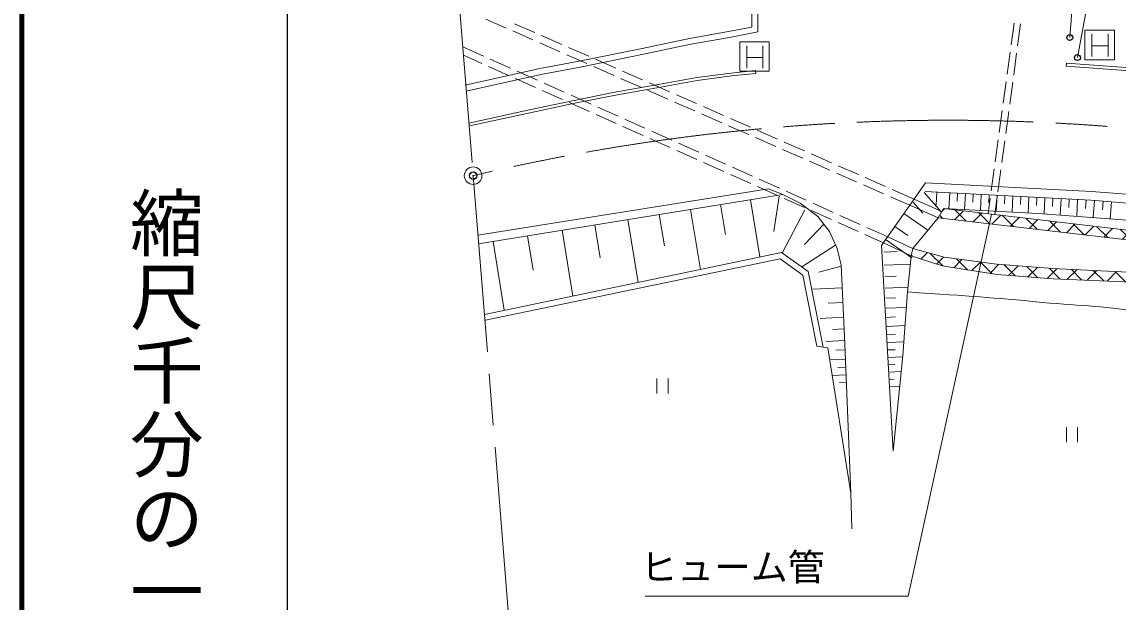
# Model space of a CAD drawing. Units: millimetres at full size, sheet at 1:1000; details may follow other scales. Extents: x 40000 to 680000, y 20000 to 380000.
# Drawn here: x 40000 to 114430, y 262759 to 302153 of the extents above; entities that cross this region are included whole.
import ezdxf
from ezdxf.enums import TextEntityAlignment as Align

# ---------------------------------------------------------------- set-up
doc = ezdxf.new("R2010")
doc.units = ezdxf.units.MM
doc.header["$LTSCALE"] = 1000
doc.header["$PDMODE"] = 32
doc.header["$PDSIZE"] = 500
doc.linetypes.add('CHAIN', pattern=[18.5, 12, -1.5, 3.5, -1.5])
for name, color, linetype, lineweight in [('M-BGD', 7, 'Continuous', 13), ('M-BMK', 2, 'CHAIN', 13), ('M-BMK-SRVR', 3, 'Continuous', 13), ('M-STR-HTXT', 7, 'Continuous', 13), ('M-STR-STRC', 7, 'Continuous', 13), ('M-TTL', 2, 'Continuous', 140), ('M-TTL-BAND', 7, 'Continuous', 25)]:
    doc.layers.add(name, color=color, linetype=linetype, lineweight=lineweight)
doc.layers.add('M-OTRS', color=6, linetype='Continuous')
doc.styles.add('@ＭＳ ゴシック', font='')
doc.styles.add('ＭＳ ゴシック', font='')
doc.styles.get('@ＭＳ ゴシック').set_extended_font_data('@MS Gothic')
doc.styles.get('ＭＳ ゴシック').set_extended_font_data('MS Gothic')

msp = doc.modelspace()

# ---------------------------------------------------------------- hatches: boundary and pattern name
at = {"layer": 'M-BGD'}
h = msp.add_hatch(dxfattribs=at)
h.set_pattern_fill('USER', color=256, style=0, pattern_type=2)
h.set_pattern_definition([(45, (118525, 286955), (-707.107, 707.107), []), (135, (118525, 286955), (-707.107, -707.107), [])])
h.paths.add_polyline_path([(118525, 286955), (133177, 282562), (136190, 281958), (136396, 282514), (133364, 283123), (119483, 287493), (106059, 289082), (105612, 289135), (102572, 289495), (102456, 289289), (102432, 289246), (102209, 288851)])
h = msp.add_hatch(dxfattribs=at)
h.set_pattern_fill('USER', color=256, style=0, pattern_type=2)
h.set_pattern_definition([(45, (116399, 284443), (-707.107, 707.107), []), (135, (116399, 284443), (-707.107, -707.107), [])])
h.paths.add_polyline_path([(116399, 284443), (120558, 283018), (125419, 281569), (131564, 280354), (132078, 280868), (125746, 282177), (119974, 283813), (116539, 285098), (109972, 285402), (106187, 285705), (102611, 286173), (100495, 286774), (100381, 286265), (102495, 285588), (106210, 285004), (110019, 284700)])

# ---------------------------------------------------------------- linework, layer by layer
for p, q in [((72870, 301737), (71496, 302340)), ((74701, 300934), (73328, 301537)), ((74823, 301426), (73450, 302029)), ((107165, 300590), (107366, 302076)), ((107611, 300529), (107812, 302016)), ((76533, 300130), (75159, 300733)), ((76655, 300623), (75281, 301226)), ((71348, 299829), (69933, 300461)), ((78486, 299819), (77113, 300422)), ((106896, 298608), (107098, 300094)), ((107342, 298547), (107544, 300034)), ((71224, 299337), (69979, 299893)), ((73174, 299013), (71805, 299625)), ((78364, 299327), (76991, 299929)), ((80318, 299016), (78944, 299618)), ((110908, 299146), (110922, 299346)), ((73050, 298521), (71681, 299133)), ((75000, 298197), (73631, 298809)), ((80196, 298523), (78822, 299126)), ((82149, 298212), (80776, 298815)), ((89813, 298850), (89833, 298651)), ((74876, 297705), (73507, 298317)), ((76827, 297381), (75457, 297993)), ((82027, 297720), (80654, 298322)), ((83981, 297409), (82607, 298011)), ((106628, 296626), (106829, 298112)), ((107073, 296565), (107275, 298052)), ((76702, 296889), (75333, 297501)), ((78653, 296565), (77283, 297177)), ((83859, 296916), (82485, 297519)), ((85812, 296605), (84439, 297208)), ((78528, 296073), (77159, 296685)), ((80479, 295750), (79109, 296362)), ((85690, 296113), (84317, 296715)), ((87644, 295802), (86270, 296404)), ((80354, 295258), (78985, 295869)), ((82305, 294934), (80935, 295546)), ((87522, 295309), (86148, 295912)), ((89475, 294998), (88102, 295601)), ((106359, 294644), (106560, 296130)), ((106805, 294584), (107006, 296070)), ((82180, 294442), (80811, 295054)), ((89353, 294506), (87980, 295108)), ((91307, 294195), (89933, 294797)), ((84006, 293626), (82637, 294238)), ((84131, 294118), (82761, 294730)), ((91185, 293702), (89811, 294305)), ((106090, 292662), (106292, 294148)), ((106536, 292602), (106738, 294088)), ((85832, 292810), (84463, 293422)), ((85957, 293302), (84587, 293914)), ((93016, 292898), (91643, 293501)), ((93138, 293391), (91765, 293994)), ((87658, 291994), (86289, 292606)), ((87783, 292486), (86413, 293098)), ((94848, 292095), (93474, 292698)), ((94970, 292588), (93596, 293190)), ((89484, 291178), (88115, 291790)), ((89609, 291671), (88239, 292282)), ((96679, 291291), (95306, 291894)), ((96801, 291784), (95427, 292387)), ((105822, 290680), (106023, 292167)), ((106268, 290620), (106469, 292106)), ((91435, 290855), (90065, 291467)), ((98511, 290488), (97137, 291091)), ((98633, 290980), (97259, 291583)), ((98360, 286968), (101351, 291227)), ((91311, 290363), (89941, 290975)), ((91407, 290311), (91055, 287922)), ((93261, 290039), (91891, 290651)), ((100289, 289708), (98969, 290287)), ((100578, 290127), (99090, 290780)), ((101253, 290568), (102432, 289246)), ((102115, 290586), (102069, 289702)), ((102999, 290540), (102944, 289474)), ((103532, 290513), (103505, 289980)), ((104066, 290485), (104010, 289415)), ((104601, 290457), (104573, 289922)), ((105136, 290430), (105080, 289355)), ((105673, 290402), (105646, 289865)), ((106211, 290374), (106155, 289295)), ((106750, 290346), (106722, 289807)), ((107290, 290318), (107234, 289235)), ((107831, 290290), (107803, 289749)), ((87443, 289748), (87771, 287713)), ((89477, 290076), (90105, 286192)), ((93137, 289547), (91767, 290159)), ((95087, 289223), (93717, 289835)), ((102209, 288851), (100285, 289709)), ((100514, 289909), (101173, 289170)), ((102458, 289288), (100578, 290127)), ((105612, 289135), (105755, 290185)), ((106058, 289075), (106200, 290124)), ((108373, 290262), (108317, 289175)), ((108917, 290234), (108889, 289690)), ((109461, 290206), (109404, 289107)), ((110010, 290177), (109981, 289628)), ((110559, 290149), (110501, 289027)), ((111120, 290120), (111091, 289559)), ((111681, 290091), (111622, 288945)), ((112254, 290061), (112224, 289488)), ((112826, 290025), (112734, 288864)), ((113407, 289978), (113361, 289398)), ((113987, 289932), (113896, 288779)), ((83276, 289075), (83621, 286943)), ((85408, 289419), (86065, 285350)), ((93152, 289403), (91621, 286462)), ((94963, 288731), (93593, 289343)), ((96913, 288407), (95543, 289019)), ((99893, 289145), (101511, 288005)), ((78911, 288370), (79272, 286136)), ((81145, 288730), (81833, 284467)), ((94444, 288425), (93142, 287034)), ((96789, 287915), (95419, 288527)), ((98785, 287571), (97370, 288203)), ((99271, 288262), (100154, 287640)), ((74338, 287631), (74716, 285291)), ((76678, 288009), (77400, 283542)), ((98491, 287155), (97245, 287711)), ((98649, 287379), (100415, 286135)), ((100495, 286774), (98785, 287571)), ((71999, 287253), (72754, 282574)), ((95247, 286987), (92950, 285513)), ((100381, 286265), (98492, 287154)), ((98518, 286527), (99420, 286566)), ((95628, 285572), (94108, 285165)), ((98557, 285625), (100361, 285703)), ((98590, 284854), (99361, 284888)), ((95699, 284104), (93696, 284008)), ((98624, 284084), (100165, 284150)), ((95747, 283103), (94745, 283055)), ((98654, 283395), (99342, 283425)), ((95795, 282102), (94207, 282025)), ((98684, 282706), (100061, 282766)), ((98710, 282091), (99326, 282118)), ((98737, 281476), (99968, 281529)), ((95833, 281308), (95039, 281270)), ((98761, 280926), (99310, 280950)), ((93977, 280142), (94723, 280025)), ((95871, 280514), (94613, 280454)), ((95898, 279885), (95268, 279860)), ((98785, 280376), (99884, 280424)), ((98806, 279877), (99295, 279898)), ((95923, 279255), (94851, 279213)), ((98828, 279377), (99806, 279419)), ((95944, 278719), (95408, 278698)), ((98850, 278878), (99265, 278896)), ((98871, 278378), (99703, 278414)), ((83120, 277932), (83120, 276932)), ((83870, 276932), (83870, 277932)), ((95965, 278184), (95019, 278147)), ((95984, 277684), (95512, 277666)), ((98893, 277878), (99236, 277893)), ((98915, 277379), (99600, 277409)), ((110920, 274619), (110920, 273619)), ((111670, 273619), (111670, 274619))]:
    msp.add_line(p, q, dxfattribs=at)
for points in [[(70175, 297461), (75239, 298591), (77903, 299090), (82203, 299962), (85412, 300632), (88045, 301099), (89961, 301473), (89945, 304122), (87110, 307066), (69076, 311074)], [(70088, 297851), (75159, 298983), (77827, 299482), (82122, 300354), (85336, 301025), (87972, 301493), (89559, 301802), (89546, 303959), (86906, 306702), (69110, 310656)], [(110922, 299346), (116515, 298944), (121593, 298352), (127466, 297449), (133121, 296265), (137250, 295299), (141970, 293959), (145709, 292760), (150445, 291139), (153218, 290018), (155913, 288865)], [(70350, 295286), (74548, 296199), (77391, 296804), (80144, 297364), (83332, 297925), (85825, 298372), (88151, 298683), (89813, 298850)], [(70393, 295091), (74590, 296003), (77432, 296608), (80181, 297168), (83367, 297728), (85856, 298174), (88174, 298485), (89833, 298651)], [(110908, 299146), (116496, 298745), (121566, 298154), (127431, 297252), (133078, 296070), (137200, 295105), (141912, 293768), (145646, 292570), (150375, 290952), (153141, 289833), (155834, 288681)], [(101351, 291227), (112616, 290643), (118505, 290176), (128740, 288330), (134115, 287255), (139770, 285899), (145705, 284030), (152388, 281717), (163815, 276926), (184215, 267836)], [(70964, 287680), (90688, 290820), (91668, 290430)], [(96279, 270159), (95882, 280289), (95625, 285632), (95345, 286769), (94831, 287922), (94052, 288935), (92836, 289854), (91668, 290430), (71011, 287094)], [(101320, 290627), (112577, 290044), (118428, 289580), (128628, 287740), (133986, 286669), (139609, 285321), (145517, 283460), (152174, 281156), (163577, 276375), (183971, 267288)], [(98360, 286968), (99148, 273005), (99814, 279501), (100132, 283822), (100381, 286265), (100495, 286774), (102209, 288851), (102572, 289495), (119483, 287493), (133364, 283123), (140117, 281768), (140047, 281184), (133177, 282562), (118525, 286955), (102209, 288851)], [(102572, 289495), (109014, 289136), (115962, 288627), (120679, 288006), (126638, 286961), (134349, 285069), (138218, 284052)], [(100381, 286265), (102495, 285588), (106210, 285004), (110019, 284700), (116399, 284443), (120558, 283018), (125419, 281569), (131564, 280354), (132078, 280868), (125746, 282177), (119974, 283813), (116539, 285098), (109972, 285402), (106187, 285705), (102611, 286173), (100495, 286774)], [(71399, 282291), (91571, 286498), (93389, 285200), (94398, 280074)], [(71481, 281899), (91481, 286071), (93027, 284967), (93977, 280142)], [(94723, 280025), (96279, 270159), (96349, 267728)]]:
    msp.add_lwpolyline(points, dxfattribs=at)
at = {"layer": 'M-BGD', "lineweight": 25}
for centre in [(111149, 301092), (111668, 299731)]:
    msp.add_circle(centre, 200, dxfattribs=at)
at = {"layer": 'M-BGD'}
msp.add_open_spline([(100132, 283822), (104564, 283516), (105720, 283446), (109293, 283112), (112054, 282854), (113626, 282872), (116354, 282377), (118458, 281996), (119590, 281570), (121664, 281050), (123771, 280522), (124937, 280163), (127058, 279694), (129902, 279066), (131538, 278919), (134374, 278254), (136243, 277815), (137257, 277439), (139090, 276870), (141836, 276018), (143336, 275423), (146038, 274441), (146662, 274214), (147013, 274089), (147620, 273819), (149594, 272941), (150642, 272319), (152520, 271249), (154996, 269839), (156321, 268943), (158790, 267521), (161724, 265833), (163367, 264882), (166373, 263327), (169450, 261736), (171273, 261045), (174380, 259514), (177753, 257852), (179646, 256924), (182938, 255108), (184895, 254029), (185537, 253672), (187911, 252279)], degree=3, knots=[0, 0, 0, 0, 1, 1, 1, 2, 2, 2, 3, 3, 3, 4, 4, 4, 5, 5, 5, 6, 6, 6, 7, 7, 7, 8, 8, 8, 9, 9, 9, 10, 10, 10, 11, 11, 11, 12, 12, 12, 13, 13, 13, 14, 14, 14, 14], dxfattribs=at)
at = {"layer": 'M-BMK'}
for p, q in [((66625, 341451), (70639, 291713)), ((70639, 291713), (74652, 241975))]:
    msp.add_line(p, q, dxfattribs=at)
msp.add_arc((102883, 155477), 140000, 72.47691, 103.31584, dxfattribs=at)
at = {"layer": 'M-BMK-SRVR'}
msp.add_circle((70639, 291713), 600, dxfattribs=at)
msp.add_point((70639, 291713), dxfattribs=at)
at = {"layer": 'M-OTRS'}
msp.add_point((70639, 291713), dxfattribs=at)
at = {"layer": 'M-STR-HTXT'}
for p, q in [((100174, 263156), (105840, 289108)), ((82328, 263156), (100174, 263156))]:
    msp.add_line(p, q, dxfattribs=at)
at = {"layer": 'M-STR-STRC'}
for p, q in [((111149, 301092), (113397, 330309)), ((111668, 299731), (117419, 330230)), ((112178, 301588), (114178, 301590)), ((112180, 299588), (112178, 301588)), ((114180, 299590), (114178, 301590)), ((88738, 300801), (90738, 300803)), ((88740, 298801), (88738, 300801)), ((90740, 298803), (90738, 300803)), ((112656, 301324), (112656, 299805)), ((113756, 301324), (113756, 299805)), ((89216, 300538), (89216, 299018)), ((90316, 300538), (90316, 299018)), ((112656, 300533), (113756, 300534)), ((89216, 299747), (90316, 299748)), ((112180, 299588), (114180, 299590)), ((88740, 298801), (90740, 298803))]:
    msp.add_line(p, q, dxfattribs=at)
at = {"layer": 'M-TTL'}
msp.add_line((40000, 380000), (40000, 20000), dxfattribs=at)
at = {"layer": 'M-TTL-BAND'}
msp.add_line((58000, 370000), (58000, 20000), dxfattribs=at)

# ---------------------------------------------------------------- texts
at = {"layer": 'M-STR-HTXT', "style": 'ＭＳ ゴシック'}
msp.add_text('ヒューム管', height=1833, dxfattribs=at).set_placement((88251, 263672), align=Align.BOTTOM_CENTER)
at = {"layer": 'M-TTL-BAND', "style": '@ＭＳ ゴシック'}
msp.add_text('縮尺千分の一', height=3666, rotation=270, dxfattribs=at).set_placement((49777, 261030), align=Align.MIDDLE_RIGHT)

doc.saveas('drawing.dxf')
